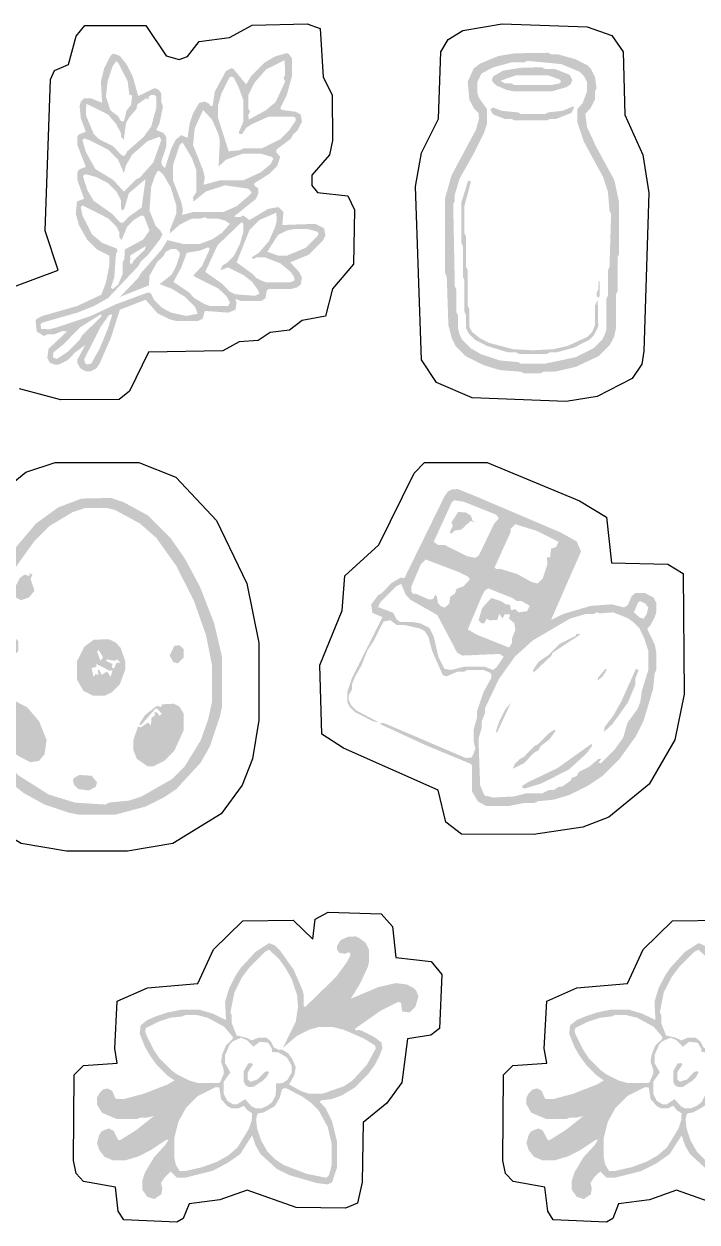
# Model space of a CAD drawing. Header units: millimetres. Extents: x 4 to 281, y 4 to 80.
# Drawn here: x 80.1 to 121.1, y 7 to 80.1 of the extents above; entities that cross this region are included whole.
import ezdxf

# ---------------------------------------------------------------- set-up
doc = ezdxf.new("R2010")
doc.units = ezdxf.units.MM
doc.layers.add('CUT', color=1, linetype='Continuous')
doc.layers.add('RASTER', color=7, linetype='Continuous')

msp = doc.modelspace()

# ---------------------------------------------------------------- hatches: boundary and pattern name
at = {"layer": 'RASTER'}
h = msp.add_hatch(color=7, dxfattribs=at)
h.paths.add_polyline_path([(85.518, 78.281), (85.926, 78.138), (86.335, 77.627), (86.713, 76.881), (87.05, 75.686), (88.041, 76.166), (88.276, 76.095), (88.449, 75.86), (88.449, 75.349), (88.552, 75.042), (88.347, 74.021), (88.143, 73.612), (88.582, 73.439), (88.756, 73.204), (88.756, 72.591), (88.449, 71.671), (88.521, 71.436), (88.684, 71.293), (89.062, 72.489), (89.338, 73.03), (89.675, 73.306), (90.053, 73.132), (90.186, 74.021), (90.39, 74.634), (90.768, 75.277), (91.106, 75.349), (91.381, 75.216), (91.443, 75.073), (91.586, 75.073), (91.719, 75.962), (92.403, 77.218), (92.74, 77.392), (92.873, 77.321), (93.629, 76.401), (93.935, 76.912), (94.753, 77.729), (95.396, 78.107), (96.111, 78.311), (96.244, 78.24), (96.418, 78.005), (96.418, 76.881), (96.111, 75.758), (95.703, 74.94), (95.805, 74.838), (96.622, 74.736), (96.959, 74.562), (97.031, 74.123), (96.755, 73.582), (96.489, 73.336), (96.346, 73.071), (95.468, 72.417), (95.468, 72.254), (95.703, 71.978), (95.529, 71.436), (95.018, 70.926), (94.14, 70.374), (94.099, 70.272), (94.375, 70.037), (94.375, 69.73), (94.201, 69.393), (92.873, 68.331), (93.251, 68.3), (93.455, 68.402), (93.833, 68.126), (94.988, 68.811), (95.6, 68.913), (95.907, 68.607), (95.835, 67.82), (97.848, 67.892), (98.389, 67.616), (98.461, 67.176), (98.287, 66.839), (97.47, 66.022), (96.316, 65.542), (96.857, 64.96), (97.031, 64.623), (96.959, 64.183), (96.724, 64.01), (96.316, 63.907), (94.988, 63.907), (94.885, 63.805), (94.814, 63.366), (94.579, 63.192), (93.251, 63.192), (93.047, 63.294), (92.975, 63.264), (93.047, 63.09), (92.975, 62.651), (92.536, 62.477), (91.106, 62.579), (90.973, 62.099), (90.697, 61.966), (89.369, 61.966), (88.96, 62.069), (88.215, 62.447), (87.499, 63.264), (85.926, 62.651), (85.385, 60.945), (84.7, 59.382), (84.496, 59.075), (84.159, 58.902), (83.852, 58.902), (83.515, 59.075), (83.342, 59.413), (83.342, 59.617), (83.822, 60.506), (83.209, 60.056), (82.759, 59.586), (82.218, 59.31), (81.911, 59.31), (81.636, 59.443), (81.503, 59.719), (81.574, 60.26), (82.698, 61.323), (82.422, 61.353), (81.911, 61.149), (81.503, 61.149), (81.299, 61.047), (80.859, 61.323), (80.788, 61.966), (80.859, 62.099), (81.196, 62.273), (83.342, 62.886), (84.802, 63.57), (85.078, 64.316), (85.283, 65.338), (85.283, 65.951), (84.537, 66.329), (83.924, 66.941), (83.444, 67.789), (83.24, 68.504), (83.311, 69.25), (83.75, 69.424), (83.342, 70.548), (83.342, 71.058), (83.413, 71.191), (83.852, 71.365), (83.342, 72.693), (83.342, 73.204), (83.413, 73.336), (83.852, 73.51), (83.546, 74.327), (83.474, 75.073), (83.546, 75.349), (83.75, 75.553), (84.159, 75.553), (84.843, 75.277), (84.772, 76.575), (84.976, 77.392), (85.354, 78.138)])
h.paths.add_polyline_path([(95.978, 77.872), (94.855, 77.321), (94.14, 76.503), (93.762, 75.758), (93.762, 74.94), (93.864, 74.736), (93.762, 74.532), (93.792, 74.256), (94.814, 74.808), (95.427, 75.318), (96.009, 76.575), (95.907, 76.779), (96.009, 76.983)])
h.paths.add_polyline_path([(85.691, 77.801), (85.487, 77.494), (85.18, 76.575), (85.078, 75.655), (85.354, 74.808), (85.824, 74.46), (85.967, 74.195), (86.1, 74.123), (86.202, 74.225), (86.335, 74.808), (86.611, 75.145), (86.682, 75.727), (86.509, 75.758), (86.406, 76.575), (85.824, 77.729)])
h.paths.add_polyline_path([(92.74, 76.881), (92.607, 76.81), (92.127, 75.86), (91.923, 75.145), (91.923, 74.327), (92.566, 72.315), (93.251, 72.386), (93.455, 72.489), (94.579, 72.489), (95.733, 73.071), (96.244, 73.582), (96.653, 74.195), (96.653, 74.358), (96.52, 74.43), (94.988, 74.43), (93.935, 73.949), (93.629, 73.745), (93.384, 73.377), (93.22, 73.377), (93.179, 73.479), (93.455, 74.123), (93.455, 75.451), (93.179, 76.197), (92.873, 76.81)])
h.paths.add_polyline_path([(87.837, 75.758), (87.663, 75.625), (87.704, 75.482), (87.53, 75.553), (86.989, 75.175), (86.948, 74.91), (86.478, 74.358), (86.304, 74.021), (86.171, 73.03), (85.998, 73.204), (85.998, 73.408), (85.722, 73.949), (85.211, 74.562), (83.883, 75.216), (83.852, 74.532), (84.333, 73.377), (84.639, 73.071), (85.518, 72.621), (86.069, 72.049), (86.233, 72.049), (86.376, 72.315), (87.356, 73.173), (87.837, 73.817), (88.143, 74.94), (88.143, 75.655), (88.041, 75.758)])
h.paths.add_polyline_path([(91.003, 74.838), (90.493, 73.714), (90.39, 72.693), (91.003, 71.161), (91.106, 70.752), (91.034, 70.272), (92.025, 70.548), (93.455, 70.548), (94.507, 71.028), (95.12, 71.539), (95.294, 71.876), (95.192, 71.978), (94.477, 72.182), (93.455, 72.182), (92.403, 71.804), (91.953, 71.395), (92.025, 72.999), (91.923, 73.408), (91.545, 74.256)])
h.paths.add_polyline_path([(88.347, 73.204), (87.602, 72.928), (86.682, 72.111), (86.304, 71.467), (86.171, 70.987), (85.824, 71.804), (85.211, 72.417), (84.057, 72.999), (83.75, 73.102), (83.648, 72.999), (83.852, 72.284), (84.435, 71.232), (85.518, 70.578), (86.171, 69.863), (86.886, 70.578), (87.152, 70.721), (87.969, 71.641), (88.449, 72.999)])
h.paths.add_polyline_path([(89.747, 72.867), (89.573, 72.693), (89.165, 71.467), (89.165, 70.548), (89.675, 69.22), (89.778, 68.709), (89.706, 68.433), (90.39, 68.607), (92.229, 68.607), (93.077, 68.985), (93.894, 69.7), (93.966, 69.832), (93.762, 70.037), (92.331, 70.241), (91.177, 69.863), (90.421, 69.25), (90.39, 69.526), (90.595, 69.832), (90.595, 71.161), (90.319, 71.906)])
h.paths.add_polyline_path([(88.317, 71.13), (88.215, 71.089), (88.041, 70.752), (87.837, 70.139), (87.734, 68.709), (88.112, 67.759), (88.378, 67.514), (88.521, 67.248), (88.378, 66.941), (87.663, 66.022), (87.193, 65.573), (87.05, 65.307), (85.211, 63.366), (84.363, 62.886), (83.342, 62.477), (81.196, 61.864), (81.094, 61.762), (81.125, 61.486), (81.605, 61.456), (82.014, 61.558), (84.159, 62.273), (85.691, 62.988), (87.632, 63.703), (87.806, 63.672), (88.01, 63.264), (88.521, 62.753), (89.062, 62.477), (89.982, 62.273), (90.666, 62.406), (90.523, 62.814), (89.91, 63.427), (89.093, 63.938), (88.347, 64.214), (89.093, 64.796), (89.369, 65.338), (89.573, 65.951), (89.573, 66.155), (89.369, 66.359), (89.062, 66.359), (88.725, 66.186), (88.582, 65.92), (88.215, 65.573), (87.734, 64.725), (87.704, 64.142), (85.926, 63.427), (87.05, 64.592), (87.193, 64.857), (88.48, 66.329), (88.827, 66.901), (89.778, 66.666), (90.799, 66.666), (91.545, 66.941), (92.158, 67.35), (92.638, 67.892), (92.331, 68.096), (91.923, 68.198), (91.31, 68.198), (91.106, 68.3), (90.799, 68.198), (90.288, 68.198), (89.543, 67.82), (88.991, 67.309), (88.991, 67.554), (89.369, 68.504), (89.369, 69.015), (89.032, 70.108), (88.582, 70.885)])
h.paths.add_polyline_path([(83.822, 70.926), (83.679, 70.823), (83.75, 70.548), (83.955, 69.935), (84.333, 69.291), (85.415, 68.535), (85.967, 67.963), (86.131, 67.963), (86.478, 68.331), (87.254, 68.882), (87.499, 70.619), (86.478, 69.761), (86.202, 68.811), (86.1, 68.709), (85.998, 68.811), (85.998, 69.322), (85.722, 69.863), (85.211, 70.374), (84.465, 70.752)])
h.paths.add_polyline_path([(83.648, 69.015), (83.546, 68.913), (83.648, 68.402), (84.23, 67.248), (84.843, 66.737), (85.722, 66.39), (85.793, 66.257), (85.691, 66.053), (85.589, 64.623), (85.385, 64.01), (85.487, 63.907), (85.824, 64.183), (86.1, 64.827), (86.1, 65.542), (86.202, 65.746), (86.233, 66.329), (87.356, 66.941), (87.734, 67.483), (87.397, 68.372), (87.224, 68.402), (86.784, 68.126), (86.376, 67.718), (86.028, 66.901), (85.896, 67.074), (85.896, 67.381), (85.722, 67.718), (85.211, 68.229)])
h.paths.add_polyline_path([(95.468, 68.576), (94.446, 68.126), (93.833, 67.514), (93.047, 65.542), (93.997, 64.857), (94.242, 64.592), (94.579, 64.418), (94.885, 64.316), (96.316, 64.316), (96.591, 64.449), (96.551, 64.653), (96.346, 64.96), (95.733, 65.47), (94.783, 65.848), (94.272, 65.848), (94.068, 65.746), (93.966, 65.848), (94.405, 66.124), (95.018, 66.839), (95.396, 67.687), (95.498, 68.096)])
h.paths.add_polyline_path([(93.353, 67.994), (91.892, 66.594), (91.136, 64.96), (92.158, 64.245), (92.607, 63.775), (92.944, 63.601), (94.17, 63.499), (94.446, 63.632), (94.303, 63.938), (93.997, 64.347), (93.486, 64.755), (92.536, 65.235), (92.056, 65.062), (92.199, 65.368), (92.464, 65.511), (92.873, 65.92), (93.251, 66.666), (93.455, 67.381), (93.455, 67.892)])
h.paths.add_polyline_path([(96.622, 67.585), (96.111, 67.483), (95.57, 67.207), (94.916, 66.186), (95.6, 65.951), (96.111, 65.951), (97.266, 66.431), (97.981, 67.146), (98.052, 67.279), (97.981, 67.411), (97.337, 67.585)])
h.paths.add_polyline_path([(87.499, 66.533), (86.58, 65.981), (86.539, 65.47), (86.682, 65.47), (86.784, 65.675), (87.459, 66.329)])
h.paths.add_polyline_path([(91.31, 66.461), (90.799, 66.257), (90.012, 66.124), (89.675, 65.235), (89.195, 64.347), (90.115, 63.734), (90.462, 63.366), (91.106, 62.988), (91.412, 62.886), (92.536, 62.886), (92.638, 63.09), (92.464, 63.427), (91.953, 63.938), (90.39, 64.725), (90.932, 65.307), (91.412, 66.359)])
h.paths.add_polyline_path([(84.772, 62.375), (83.515, 61.588), (82.453, 60.506), (81.881, 60.056), (81.84, 59.75), (82.085, 59.647), (82.759, 60.097), (83.474, 60.812), (83.617, 61.078), (84.802, 62.242)])
h.paths.add_polyline_path([(85.385, 62.375), (85.252, 62.304), (84.741, 61.588), (83.75, 59.617), (83.822, 59.382), (83.955, 59.31), (84.19, 59.382), (84.67, 60.23), (85.18, 61.456), (85.456, 62.304)])
h = msp.add_hatch(color=7, dxfattribs=at)
h.paths.add_polyline_path([(110.02, 78.295), (112.054, 78.325), (112.25, 78.227), (112.643, 78.227), (113.724, 77.932), (114.441, 77.568), (114.638, 77.372), (114.903, 76.851), (115.001, 76.163), (114.903, 75.967), (114.903, 75.475), (114.638, 74.955), (114.314, 74.591), (114.412, 73.805), (114.972, 72.597), (116.082, 70.563), (116.377, 69.187), (116.377, 66.043), (116.279, 65.847), (116.279, 63.783), (116.18, 63.587), (116.18, 61.524), (116.082, 61.032), (115.817, 60.512), (115.129, 59.824), (113.724, 59.165), (112.447, 58.871), (111.759, 58.871), (111.563, 58.772), (110.58, 58.772), (110.384, 58.871), (109.106, 58.969), (108.124, 59.264), (107.013, 59.824), (106.424, 60.413), (106.159, 60.934), (105.962, 61.72), (105.864, 64.668), (105.766, 64.864), (105.766, 69.482), (106.159, 70.858), (107.632, 73.609), (107.829, 74.296), (107.799, 74.66), (107.505, 74.955), (107.239, 75.475), (107.141, 76.556), (107.505, 77.372), (107.898, 77.667), (109.008, 78.128)])
h.paths.add_polyline_path([(110.777, 77.834), (110.58, 77.735), (109.794, 77.735), (108.713, 77.441), (107.996, 77.077), (107.731, 76.556), (107.731, 75.868), (107.829, 75.574), (108.32, 74.886), (108.32, 74.002), (108.124, 73.412), (107.505, 72.164), (106.65, 70.661), (106.355, 69.679), (106.355, 69.286), (106.257, 69.089), (106.355, 64.078), (106.453, 63.882), (106.453, 62.506), (106.552, 62.31), (106.552, 61.524), (106.65, 61.13), (106.817, 60.806), (107.308, 60.315), (107.927, 59.951), (109.106, 59.558), (110.187, 59.46), (110.384, 59.362), (111.857, 59.362), (113.724, 59.755), (114.834, 60.315), (115.326, 60.806), (115.493, 61.13), (115.591, 61.425), (115.591, 63.292), (115.689, 63.489), (115.689, 65.061), (115.787, 65.257), (115.886, 68.499), (115.787, 68.696), (115.689, 69.875), (115.394, 70.759), (114.215, 72.921), (113.822, 74.1), (113.822, 74.886), (114.147, 75.249), (114.412, 75.967), (114.412, 76.556), (114.245, 76.88), (113.95, 77.175), (112.84, 77.637)])
h.paths.add_polyline_path([(110.413, 77.411), (111.661, 77.441), (111.857, 77.342), (112.447, 77.342), (113.361, 76.979), (113.528, 76.655), (113.4, 76.389), (113.164, 76.232), (112.25, 75.967), (109.991, 75.967), (109.499, 76.065), (108.88, 76.33), (108.684, 76.527), (108.615, 76.655), (108.684, 76.88), (109.303, 77.244)])
h.paths.add_polyline_path([(110.089, 76.949), (109.136, 76.625), (109.401, 76.458), (109.794, 76.458), (109.991, 76.36), (112.25, 76.36), (112.742, 76.458), (112.84, 76.556), (112.771, 76.684), (112.054, 76.949)])
h.paths.add_polyline_path([(113.557, 75.053), (113.626, 74.984), (113.459, 74.66), (112.545, 74.296), (112.152, 74.296), (111.956, 74.198), (109.991, 74.198), (109.794, 74.296), (109.401, 74.296), (108.684, 74.562), (108.517, 74.886), (108.713, 74.984), (109.205, 74.788), (110.187, 74.689), (110.384, 74.591), (111.857, 74.591), (112.054, 74.689), (112.938, 74.788)])
h.paths.add_polyline_path([(107.171, 70.533), (107.338, 70.465), (106.945, 68.991), (106.945, 67.32), (107.043, 67.124), (107.043, 65.257), (107.141, 65.061), (107.141, 62.899), (107.239, 62.703), (107.239, 61.622), (107.406, 61.298), (107.898, 60.905), (108.418, 60.639), (109.892, 60.246), (111.101, 60.177), (112.349, 60.246), (113.233, 60.443), (114.441, 61.003), (114.736, 61.298), (114.903, 61.72), (114.903, 62.899), (115.07, 63.263), (115.1, 61.622), (114.834, 61.101), (114.54, 60.806), (113.626, 60.344), (112.545, 60.05), (112.152, 60.05), (111.956, 59.951), (110.285, 59.951), (110.089, 60.05), (109.598, 60.05), (108.32, 60.443), (107.603, 60.806), (107.21, 61.199), (107.043, 61.524), (107.043, 62.31), (106.945, 62.506), (106.945, 64.471), (106.846, 64.668), (106.846, 66.534), (106.748, 66.731), (106.748, 69.187)])
h.paths.add_polyline_path([(115.129, 64.442), (115.198, 64.373), (115.198, 63.489), (115.1, 63.39), (115.001, 63.489), (115.001, 63.685), (115.1, 63.882)])
h = msp.add_hatch(color=7, dxfattribs=at)
h.paths.add_polyline_path([(83.59, 51.133), (85.399, 51.17), (86.137, 50.924), (87.651, 50.1), (89.004, 48.746), (89.866, 47.516), (90.813, 45.756), (91.674, 43.541), (92.167, 41.449), (92.167, 38.496), (92.044, 37.881), (91.428, 36.035), (90.85, 35.014), (89.373, 33.414), (88.635, 32.922), (87.491, 32.344), (85.645, 31.852), (83.43, 31.852), (82.815, 31.975), (81.338, 32.467), (80.071, 33.168), (78.964, 34.03), (78.225, 34.891), (77.155, 37.02), (76.786, 38.496), (76.786, 41.203), (76.909, 41.449), (77.032, 42.68), (77.401, 43.91), (78.471, 46.408), (79.456, 48.008), (80.809, 49.607), (82.163, 50.592)])
h.paths.add_polyline_path([(83.799, 50.555), (83.061, 50.309), (81.671, 49.484), (80.686, 48.5), (79.456, 46.777), (78.508, 44.895), (77.77, 42.803), (77.524, 41.572), (77.524, 40.834), (77.401, 40.588), (77.401, 39.234), (77.524, 38.988), (77.647, 37.758), (77.893, 37.02), (78.594, 35.629), (79.702, 34.276), (81.584, 33.082), (83.184, 32.59), (85.03, 32.467), (85.276, 32.59), (86.506, 32.713), (87.245, 32.959), (89.127, 34.03), (89.866, 34.768), (90.85, 36.367), (91.305, 37.635), (91.551, 38.742), (91.551, 40.957), (91.182, 42.803), (90.444, 44.895), (89.373, 47.023), (88.143, 48.746), (87.159, 49.607), (85.645, 50.432), (85.153, 50.555)])
h.paths.add_polyline_path([(80.391, 46.58), (80.6, 46.494), (80.477, 46.248), (80.723, 45.51), (80.391, 45.104), (79.899, 44.932), (79.579, 45.104), (79.493, 45.633), (79.825, 46.285), (80.108, 46.494), (80.44, 46.408)])
h.paths.add_polyline_path([(79.037, 42.766), (79.37, 42.803), (79.739, 42.434), (79.739, 41.818), (79.247, 41.326), (78.841, 41.535), (78.631, 41.941), (78.631, 42.188)])
h.paths.add_polyline_path([(84.328, 42.52), (85.276, 42.557), (85.682, 42.348), (85.977, 42.028), (86.26, 41.203), (86.26, 40.711), (85.928, 39.813), (85.436, 39.321), (85.03, 39.111), (84.292, 39.111), (83.713, 39.394), (83.307, 40.096), (83.307, 41.203), (83.762, 42.101)])
h.paths.add_polyline_path([(89.25, 42.151), (89.583, 42.188), (89.829, 41.941), (89.829, 41.449), (89.46, 41.08), (89.177, 41.166), (88.967, 41.572)])
h.paths.add_polyline_path([(84.624, 41.905), (84.538, 41.818), (84.747, 41.24), (84.907, 41.449)])
h.paths.add_polyline_path([(85.153, 41.326), (85.067, 41.24), (85.485, 41.043), (85.436, 40.871), (85.559, 40.748), (85.731, 41.117), (85.977, 41.117), (85.768, 41.326), (85.608, 41.24)])
h.paths.add_polyline_path([(84.501, 41.043), (84.501, 40.871), (84.205, 40.797), (84.328, 40.256), (84.451, 40.428), (84.624, 40.379), (84.575, 40.674), (84.661, 40.711), (84.821, 40.379), (85.153, 40.588), (85.362, 40.256), (85.485, 40.674), (85.313, 40.625)])
h.paths.add_polyline_path([(79.037, 38.828), (79.37, 38.865), (80.268, 38.41), (81.006, 37.549), (81.461, 36.404), (81.338, 35.543), (81.006, 35.137), (80.477, 35.051), (79.825, 35.383), (79.456, 35.629), (78.964, 36.244), (78.508, 37.143), (78.385, 37.881), (78.594, 38.533)])
h.paths.add_polyline_path([(88.512, 38.582), (89.213, 38.619), (89.546, 38.459), (89.829, 38.004), (89.829, 37.02), (89.25, 35.752), (88.635, 35.137), (87.983, 34.805), (87.614, 34.805), (86.962, 35.26), (86.752, 35.789), (86.752, 36.404), (87.035, 37.229), (87.208, 37.18), (87.651, 37.475), (87.823, 37.303), (87.86, 37.758), (88.069, 37.918), (88.02, 38.09), (88.192, 38.09), (88.352, 37.881), (88.475, 38.004), (88.192, 38.336), (88.069, 38.287), (87.208, 37.303), (87.122, 37.389), (87.454, 37.918), (88.069, 38.41), (88.229, 38.496), (88.438, 38.41)])
h.paths.add_polyline_path([(83.467, 34.276), (84.205, 34.226), (84.538, 33.82), (84.451, 33.537), (84.045, 33.328), (83.393, 33.414), (83.147, 33.66), (83.061, 33.943), (83.147, 34.103)])
h = msp.add_hatch(color=7, dxfattribs=at)
h.paths.add_polyline_path([(106.169, 51.687), (106.531, 51.716), (107.507, 51.325), (112.781, 49.079), (113.787, 48.522), (114.051, 47.907), (112.225, 43.736), (112.977, 44.098), (114.637, 44.586), (115.907, 44.684), (116.688, 44.488), (116.913, 44.655), (117.147, 45.201), (117.372, 45.367), (117.958, 45.367), (118.475, 45.104), (118.641, 44.781), (118.641, 44.195), (118.544, 43.902), (118.28, 43.385), (118.085, 43.19), (118.544, 42.242), (118.641, 41.754), (118.641, 40.679), (118.544, 40.484), (118.446, 39.507), (117.86, 37.554), (117.401, 36.646), (116.424, 35.279), (115.35, 34.204), (114.471, 33.618), (113.367, 33.061), (112.391, 32.768), (111.414, 32.671), (111.219, 32.573), (110.633, 32.573), (109.656, 32.378), (108.289, 32.378), (107.771, 32.641), (107.41, 33.257), (107.41, 34.819), (107.341, 34.946), (104.577, 36.089), (101.774, 37.388), (101.94, 37.456), (102.233, 37.359), (107.019, 35.308), (107.38, 35.337), (107.507, 35.601), (107.605, 35.894), (107.507, 36.284), (107.507, 37.066), (107.703, 37.749), (107.703, 38.14), (108.093, 39.312), (108.582, 40.191), (108.582, 40.386), (108.513, 40.513), (108.093, 40.679), (107.117, 40.679), (106.921, 40.582), (106.531, 40.582), (105.847, 40.289), (105.622, 40.357), (104.968, 41.851), (104.743, 42.701), (104.509, 43.053), (104.187, 43.219), (103.308, 43.414), (102.819, 43.414), (102.429, 43.707), (102.009, 43.639), (101.384, 42.408), (101.032, 41.881), (100.671, 40.972), (100.28, 40.289), (100.085, 39.8), (100.085, 39.507), (99.889, 39.117), (99.889, 38.824), (100.055, 38.502), (100.348, 38.209), (101.716, 37.486), (101.354, 37.554), (100.251, 38.111), (99.958, 38.404), (99.792, 38.726), (99.792, 39.312), (100.085, 40.191), (101.94, 43.902), (101.325, 44.166), (101.257, 44.684), (101.677, 45.241), (101.872, 45.338), (102.497, 45.983), (103.044, 46.315), (103.278, 46.276), (105.72, 51.257), (105.915, 51.55)])
h.paths.add_polyline_path([(106.335, 51.032), (106.169, 50.905), (105.066, 48.493), (105.359, 48.297), (105.749, 48.297), (107.117, 47.614), (107.605, 47.516), (107.83, 47.682), (108.748, 49.596), (109.041, 49.929), (108.875, 50.153), (106.921, 50.934)])
h.paths.add_polyline_path([(106.56, 50.319), (107.048, 50.28), (107.341, 50.085), (107.439, 49.792), (107.576, 49.694), (107.312, 49.762), (106.755, 49.245), (106.335, 49.176), (106.14, 48.981), (106.042, 49.079), (106.238, 49.469), (106.14, 49.665)])
h.paths.add_polyline_path([(110.047, 49.567), (109.754, 49.274), (109.754, 49.079), (108.777, 46.93), (108.875, 46.832), (109.168, 46.832), (110.144, 46.539), (111.023, 46.051), (111.414, 45.953), (111.707, 46.246), (112, 47.125), (111.971, 47.545), (112.166, 47.545), (112.225, 48.073), (112.518, 48.171), (112.684, 48.493), (111.316, 49.176)])
h.paths.add_polyline_path([(104.577, 47.418), (104.284, 47.125), (103.698, 45.758), (103.698, 45.465), (103.825, 45.299), (103.962, 45.338), (104.773, 44.977), (105.036, 45.006), (105.163, 45.27), (105.261, 45.172), (105.329, 44.752), (105.525, 44.557), (105.749, 44.488), (106.013, 44.713), (106.072, 45.143), (106.365, 45.338), (106.462, 45.631), (106.892, 45.787), (107.283, 46.217), (107.146, 46.373), (106.628, 46.637)])
h.paths.add_polyline_path([(103.083, 45.924), (102.79, 45.787), (101.813, 44.811), (101.677, 44.518), (102.595, 44.166), (102.79, 43.776), (103.015, 43.609), (103.796, 43.609), (104.284, 43.512), (104.802, 43.248), (105.066, 42.73), (105.359, 41.461), (105.72, 40.748), (106.14, 40.679), (106.921, 40.875), (108.191, 40.875), (108.679, 40.679), (108.904, 40.846), (109.334, 41.49), (109.07, 41.656), (106.824, 41.558), (106.501, 41.725), (105.29, 44.029), (103.669, 44.948), (103.376, 45.241)])
h.paths.add_polyline_path([(108.386, 45.66), (108.162, 45.494), (107.996, 45.172), (107.146, 43.15), (107.703, 42.828), (109.656, 42.047), (109.851, 42.34), (109.851, 42.633), (110.047, 43.121), (109.978, 43.541), (109.656, 43.805), (109.724, 44.069), (109.392, 44.069), (109.265, 43.805), (109.07, 44.098), (108.943, 43.736), (108.484, 43.707), (108.289, 43.805), (108.162, 43.541), (107.996, 43.512), (107.8, 43.707), (108.025, 44.459), (108.582, 45.074), (109.168, 44.879), (109.461, 44.684), (109.724, 44.655), (109.783, 44.322), (110.047, 44.391), (110.242, 44.195), (110.76, 44.264), (110.926, 44.586), (110.437, 44.879), (110.144, 44.879), (109.851, 45.074)])
h.paths.add_polyline_path([(117.665, 44.879), (117.538, 44.811), (117.274, 44.195), (117.636, 43.873), (117.86, 43.805), (118.055, 44.098), (118.153, 44.488), (117.987, 44.713)])
h.paths.add_polyline_path([(115.028, 44.195), (114.832, 44.098), (114.344, 44.098), (113.367, 43.805), (111.092, 42.467), (110.017, 41.49), (109.041, 40.123), (108.191, 38.335), (108.191, 38.042), (107.996, 37.554), (107.996, 37.163), (107.8, 36.48), (107.898, 33.647), (108.162, 33.032), (108.709, 32.895), (109.949, 32.964), (110.73, 33.159), (111.707, 33.159), (112.098, 33.354), (112.391, 33.354), (112.684, 33.55), (112.879, 33.55), (113.397, 33.911), (113.494, 34.106), (113.787, 34.204), (113.924, 34.458), (114.569, 34.79), (115.096, 35.239), (115.291, 35.279), (115.125, 35.015), (115.252, 34.985), (116.131, 35.865), (116.62, 36.548), (116.883, 37.456), (117.499, 38.306), (117.665, 38.726), (117.762, 39.41), (118.153, 40.679), (118.153, 41.851), (117.889, 42.662), (117.596, 43.248), (117.303, 43.541), (116.913, 43.834), (116.004, 44.195), (115.194, 44.127)])
h.paths.add_polyline_path([(113.787, 42.897), (114.022, 42.857), (112.322, 41.725), (112.225, 41.529), (111.15, 40.513), (111.121, 40.679), (111.482, 41.197), (112.068, 41.588), (112.752, 42.271), (113.729, 42.76)])
h.paths.add_polyline_path([(115.545, 40.748), (115.614, 40.679), (115.35, 40.26), (115.057, 40.025), (115.096, 40.22)])
h.paths.add_polyline_path([(117.401, 40.748), (117.567, 40.679), (117.372, 40.191), (117.372, 39.8), (116.913, 38.697), (115.975, 37.388), (115.448, 36.9), (115.487, 37.193), (116.034, 37.916), (116.522, 38.795)])
h.paths.add_polyline_path([(109.783, 38.697), (108.904, 36.802), (108.875, 36.968), (109.07, 37.554), (109.431, 38.267)])
h.paths.add_polyline_path([(112.42, 37.037), (112.488, 36.968), (112.42, 36.841), (112.127, 36.451), (111.58, 36.021), (111.443, 35.767), (111.189, 35.63), (110.564, 34.985), (109.881, 34.653), (110.017, 34.946), (110.31, 35.239), (110.564, 35.376), (111.189, 36.021), (111.443, 36.158), (112.068, 36.802)])
h.paths.add_polyline_path([(114.666, 36.158), (114.735, 36.089), (114.666, 35.962), (114.373, 35.572), (113.299, 34.595), (111.609, 33.745), (110.633, 33.452), (110.467, 33.481), (110.467, 33.618), (110.896, 33.872), (112.615, 34.692)])
h = msp.add_hatch(color=7, dxfattribs=at)
h.paths.add_polyline_path([(99.851, 24.401), (100.315, 24.426), (100.583, 24.288), (100.908, 24.044), (101.128, 23.612), (101.128, 22.88), (101.047, 22.555), (100.583, 21.555), (100.014, 20.627), (101.697, 21.335), (102.755, 21.579), (103.405, 21.498), (103.837, 21.278), (103.999, 21.115), (104.138, 20.766), (103.95, 20.139), (103.674, 19.847), (103.568, 19.79), (103.137, 19.847), (103.08, 20.359), (102.917, 20.44), (101.836, 19.895), (100.258, 18.789), (100.339, 18.675), (100.477, 18.732), (100.721, 18.651), (101.478, 18.269), (101.884, 17.943), (101.941, 17.593), (101.779, 17.187), (101.478, 16.593), (101.071, 16.024), (100.258, 15.21), (99.501, 14.747), (98.851, 14.503), (98.2, 14.421), (98.119, 14.34), (98.468, 13.958), (98.851, 13.201), (99.176, 11.9), (99.176, 10.354), (98.875, 9.435), (98.607, 9.297), (97.956, 9.378), (96.248, 9.866), (95.491, 10.249), (94.515, 11.143), (94.214, 11.656), (93.995, 12.282), (93.263, 11.143), (92.449, 10.574), (91.53, 10.11), (89.903, 9.704), (89.415, 9.704), (89.033, 10.086), (88.659, 9.728), (88.439, 9.378), (88.521, 9.053), (88.464, 8.703), (88.033, 8.402), (87.602, 8.541), (87.301, 8.972), (87.301, 9.541), (87.463, 10.029), (88.008, 10.948), (88.708, 11.713), (88.903, 12.038), (88.74, 12.006), (87.813, 11.387), (87.057, 11.005), (86.243, 10.761), (85.511, 10.761), (84.999, 10.981), (84.673, 11.387), (84.535, 11.819), (84.673, 12.331), (84.804, 12.526), (85.023, 12.632), (85.267, 12.713), (85.536, 12.575), (85.812, 12.038), (85.918, 11.981), (86.918, 12.607), (88.008, 13.47), (87.545, 13.364), (87.138, 13.364), (86.975, 13.283), (85.755, 13.283), (84.836, 13.665), (84.535, 14.177), (84.535, 14.584), (84.673, 14.852), (84.917, 15.096), (85.186, 15.153), (85.454, 15.015), (85.649, 14.56), (85.755, 14.503), (86.162, 14.503), (87.382, 14.828), (88.846, 15.397), (89.253, 15.641), (88.822, 15.942), (88.171, 16.593), (87.764, 17.162), (87.463, 17.675), (87.138, 18.488), (87.195, 19.001), (87.602, 19.326), (88.114, 19.546), (88.846, 19.79), (89.659, 19.952), (90.798, 19.952), (91.612, 19.708), (92.401, 19.326), (92.344, 20.44), (92.588, 21.254), (92.97, 22.01), (93.295, 22.498), (94.19, 23.474), (95.028, 24.019), (95.377, 23.881), (95.703, 23.556), (96.516, 22.417), (97.061, 21.172), (97.142, 20.847), (97.142, 20.196), (97.224, 20.115), (99.119, 21.961), (99.77, 22.856), (99.989, 23.287), (99.965, 23.425), (99.827, 23.45), (99.664, 23.368), (99.314, 23.425), (99.176, 23.612), (99.176, 23.856), (99.396, 24.206)])
h.paths.add_polyline_path([(95.028, 23.612), (94.759, 23.474), (93.865, 22.579), (93.377, 21.929), (92.913, 21.01), (92.669, 19.79), (92.75, 19.627), (92.75, 19.139), (93.051, 18.382), (93.645, 18.244), (93.97, 18.081), (94.377, 18.244), (94.865, 18.244), (95.133, 18.025), (95.329, 17.65), (95.597, 17.512), (95.841, 17.512), (96.191, 17.293), (96.435, 16.967), (96.654, 16.455), (96.573, 15.967), (96.248, 15.397), (96.98, 14.991), (97.468, 14.828), (98.281, 14.828), (99.607, 15.292), (100.095, 15.617), (100.99, 16.593), (101.535, 17.593), (101.478, 17.781), (100.827, 18.187), (99.583, 18.732), (98.932, 18.895), (98.037, 18.895), (97.468, 18.732), (96.711, 18.35), (95.865, 17.618), (96.654, 19.22), (96.793, 20.139), (96.736, 20.847), (96.41, 21.823), (96.028, 22.498), (95.621, 23.067)])
h.paths.add_polyline_path([(89.903, 19.627), (89.741, 19.546), (89.009, 19.464), (88.277, 19.22), (87.52, 18.838), (87.463, 18.651), (87.545, 18.407), (88.008, 17.488), (88.334, 17), (89.066, 16.268), (89.391, 16.024), (90.147, 15.641), (90.717, 15.479), (91.937, 15.479), (92.043, 15.536), (92.262, 16.048), (92.262, 16.292), (92.1, 16.78), (92.181, 17.268), (92.401, 17.781), (92.775, 18.138), (92.832, 18.244), (92.775, 18.35), (92.287, 18.919), (91.286, 19.464), (90.635, 19.627)])
h.paths.add_polyline_path([(93.32, 18.244), (92.807, 18.025), (92.645, 17.862), (92.344, 17.187), (92.344, 16.699), (92.669, 16.129), (92.262, 15.56), (92.262, 14.828), (92.482, 14.397), (92.832, 14.177), (93.076, 14.177), (93.564, 14.503), (93.946, 14.072), (94.214, 13.933), (94.54, 13.933), (94.889, 14.072), (95.215, 14.316), (95.434, 14.747), (95.459, 15.454), (95.841, 15.479), (96.142, 15.666), (96.41, 16.129), (96.41, 16.536), (96.11, 17.049), (95.597, 17.349), (95.215, 17.374), (95.19, 17.593), (94.971, 17.943), (94.458, 18), (94.076, 17.699), (93.669, 18.106)])
h.paths.add_polyline_path([(93.751, 16.674), (93.97, 16.699), (94.052, 16.617), (93.726, 16.129), (93.726, 15.723), (93.889, 15.56), (94.32, 15.698), (94.759, 16.154), (94.946, 16.211), (95.028, 16.129), (94.889, 15.861), (94.645, 15.617), (94.052, 15.235), (93.808, 15.235), (93.588, 15.34), (93.482, 15.56), (93.482, 16.211)])
h.paths.add_polyline_path([(91.774, 15.235), (90.692, 14.69), (89.96, 13.958), (89.497, 13.12), (89.253, 12.144), (89.253, 10.924), (89.334, 10.517), (89.578, 10.11), (89.903, 10.11), (90.961, 10.354), (91.856, 10.68), (92.531, 11.062), (93.1, 11.55), (93.808, 12.713), (93.97, 13.201), (93.995, 13.632), (93.702, 13.828), (93.482, 14.096), (93.157, 13.933), (92.75, 13.933), (92.482, 14.072), (92.1, 14.503), (91.994, 15.21)])
h.paths.add_polyline_path([(95.922, 15.153), (95.817, 15.096), (95.678, 14.584), (95.377, 14.072), (94.702, 13.689), (94.353, 13.632), (94.296, 13.527), (94.239, 13.258), (94.296, 12.713), (94.54, 11.981), (94.922, 11.306), (95.41, 10.818), (95.898, 10.493), (97.305, 9.948), (98.525, 9.704), (98.688, 9.866), (98.851, 10.517), (98.851, 11.737), (98.607, 12.795), (98.062, 13.795), (97.574, 14.283), (97.004, 14.69), (96.085, 15.153)])
h = msp.add_hatch(color=7, dxfattribs=at)
h.paths.add_polyline_path([(126.04, 24.401), (126.504, 24.426), (126.772, 24.288), (127.097, 24.044), (127.317, 23.612), (127.317, 22.88), (127.236, 22.555), (126.772, 21.555), (126.203, 20.627), (127.886, 21.335), (128.944, 21.579), (129.594, 21.498), (130.025, 21.278), (130.188, 21.115), (130.326, 20.766), (130.139, 20.139), (129.863, 19.847), (129.757, 19.79), (129.326, 19.847), (129.269, 20.359), (129.106, 20.44), (128.025, 19.895), (126.447, 18.789), (126.528, 18.675), (126.666, 18.732), (126.91, 18.651), (127.667, 18.269), (128.073, 17.943), (128.13, 17.593), (127.968, 17.187), (127.667, 16.593), (127.26, 16.024), (126.447, 15.21), (125.69, 14.747), (125.039, 14.503), (124.389, 14.421), (124.307, 14.34), (124.657, 13.958), (125.039, 13.201), (125.365, 11.9), (125.365, 10.354), (125.064, 9.435), (124.795, 9.297), (124.145, 9.378), (122.437, 9.866), (121.68, 10.249), (120.704, 11.143), (120.403, 11.656), (120.184, 12.282), (119.452, 11.143), (118.638, 10.574), (117.719, 10.11), (116.092, 9.704), (115.604, 9.704), (115.222, 10.086), (114.848, 9.728), (114.628, 9.378), (114.71, 9.053), (114.653, 8.703), (114.222, 8.402), (113.79, 8.541), (113.49, 8.972), (113.49, 9.541), (113.652, 10.029), (114.197, 10.948), (114.897, 11.713), (115.092, 12.038), (114.929, 12.006), (114.002, 11.387), (113.246, 11.005), (112.432, 10.761), (111.7, 10.761), (111.188, 10.981), (110.862, 11.387), (110.724, 11.819), (110.862, 12.331), (110.992, 12.526), (111.212, 12.632), (111.456, 12.713), (111.725, 12.575), (112.001, 12.038), (112.107, 11.981), (113.107, 12.607), (114.197, 13.47), (113.734, 13.364), (113.327, 13.364), (113.164, 13.283), (111.944, 13.283), (111.025, 13.665), (110.724, 14.177), (110.724, 14.584), (110.862, 14.852), (111.106, 15.096), (111.375, 15.153), (111.643, 15.015), (111.838, 14.56), (111.944, 14.503), (112.351, 14.503), (113.571, 14.828), (115.035, 15.397), (115.442, 15.641), (115.011, 15.942), (114.36, 16.593), (113.953, 17.162), (113.652, 17.675), (113.327, 18.488), (113.384, 19.001), (113.79, 19.326), (114.303, 19.546), (115.035, 19.79), (115.848, 19.952), (116.987, 19.952), (117.8, 19.708), (118.589, 19.326), (118.532, 20.44), (118.776, 21.254), (119.159, 22.01), (119.484, 22.498), (120.379, 23.474), (121.217, 24.019), (121.566, 23.881), (121.892, 23.556), (122.705, 22.417), (123.25, 21.172), (123.331, 20.847), (123.331, 20.196), (123.413, 20.115), (125.308, 21.961), (125.959, 22.856), (126.178, 23.287), (126.154, 23.425), (126.016, 23.45), (125.853, 23.368), (125.503, 23.425), (125.365, 23.612), (125.365, 23.856), (125.584, 24.206)])
h.paths.add_polyline_path([(121.217, 23.612), (120.948, 23.474), (120.053, 22.579), (119.565, 21.929), (119.102, 21.01), (118.858, 19.79), (118.939, 19.627), (118.939, 19.139), (119.24, 18.382), (119.834, 18.244), (120.159, 18.081), (120.566, 18.244), (121.054, 18.244), (121.322, 18.025), (121.518, 17.65), (121.786, 17.512), (122.03, 17.512), (122.38, 17.293), (122.624, 16.967), (122.843, 16.455), (122.762, 15.967), (122.437, 15.397), (123.169, 14.991), (123.657, 14.828), (124.47, 14.828), (125.796, 15.292), (126.284, 15.617), (127.179, 16.593), (127.724, 17.593), (127.667, 17.781), (127.016, 18.187), (125.772, 18.732), (125.121, 18.895), (124.226, 18.895), (123.657, 18.732), (122.9, 18.35), (122.054, 17.618), (122.843, 19.22), (122.982, 20.139), (122.925, 20.847), (122.599, 21.823), (122.217, 22.498), (121.81, 23.067)])
h.paths.add_polyline_path([(116.092, 19.627), (115.93, 19.546), (115.198, 19.464), (114.466, 19.22), (113.709, 18.838), (113.652, 18.651), (113.734, 18.407), (114.197, 17.488), (114.523, 17), (115.255, 16.268), (115.58, 16.024), (116.336, 15.641), (116.906, 15.479), (118.126, 15.479), (118.232, 15.536), (118.451, 16.048), (118.451, 16.292), (118.288, 16.78), (118.37, 17.268), (118.589, 17.781), (118.964, 18.138), (119.02, 18.244), (118.964, 18.35), (118.476, 18.919), (117.475, 19.464), (116.824, 19.627)])
h.paths.add_polyline_path([(119.509, 18.244), (118.996, 18.025), (118.833, 17.862), (118.532, 17.187), (118.532, 16.699), (118.858, 16.129), (118.451, 15.56), (118.451, 14.828), (118.671, 14.397), (119.02, 14.177), (119.264, 14.177), (119.753, 14.503), (120.135, 14.072), (120.403, 13.933), (120.729, 13.933), (121.078, 14.072), (121.404, 14.316), (121.623, 14.747), (121.648, 15.454), (122.03, 15.479), (122.331, 15.666), (122.599, 16.129), (122.599, 16.536), (122.298, 17.049), (121.786, 17.349), (121.404, 17.374), (121.379, 17.593), (121.16, 17.943), (120.647, 18), (120.265, 17.699), (119.858, 18.106)])
h.paths.add_polyline_path([(119.94, 16.674), (120.159, 16.699), (120.241, 16.617), (119.915, 16.129), (119.915, 15.723), (120.078, 15.56), (120.509, 15.698), (120.948, 16.154), (121.135, 16.211), (121.217, 16.129), (121.078, 15.861), (120.834, 15.617), (120.241, 15.235), (119.997, 15.235), (119.777, 15.34), (119.671, 15.56), (119.671, 16.211)])
h.paths.add_polyline_path([(117.963, 15.235), (116.881, 14.69), (116.149, 13.958), (115.686, 13.12), (115.442, 12.144), (115.442, 10.924), (115.523, 10.517), (115.767, 10.11), (116.092, 10.11), (117.15, 10.354), (118.044, 10.68), (118.72, 11.062), (119.289, 11.55), (119.997, 12.713), (120.159, 13.201), (120.184, 13.632), (119.891, 13.828), (119.671, 14.096), (119.346, 13.933), (118.939, 13.933), (118.671, 14.072), (118.288, 14.503), (118.183, 15.21)])
h.paths.add_polyline_path([(122.111, 15.153), (122.006, 15.096), (121.867, 14.584), (121.566, 14.072), (120.891, 13.689), (120.541, 13.632), (120.485, 13.527), (120.428, 13.258), (120.485, 12.713), (120.729, 11.981), (121.111, 11.306), (121.599, 10.818), (122.087, 10.493), (123.494, 9.948), (124.714, 9.704), (124.877, 9.866), (125.039, 10.517), (125.039, 11.737), (124.795, 12.795), (124.25, 13.795), (123.762, 14.283), (123.193, 14.69), (122.274, 15.153)])

# ---------------------------------------------------------------- linework, layer by layer
at = {"layer": 'CUT'}
for points in [[(79.443, 64.052), (82.158, 65.063), (81.365, 67.463), (81.693, 76.689), (81.952, 77.252), (82.797, 77.615), (83.268, 79.346), (83.787, 79.981), (87.512, 79.992), (88.75, 78.135), (89.549, 77.924), (90.061, 78.091), (90.755, 79.023), (92.605, 79.252), (94.001, 80.011), (97.36, 80.084), (98.143, 79.799), (98.321, 76.847), (98.884, 75.771), (98.905, 72.985), (98.71, 72.098), (97.628, 70.864), (97.628, 70.238), (97.971, 69.81), (99.83, 69.603), (100.233, 68.738), (100.181, 65.439), (98.903, 63.934), (98.47, 62.256), (97.037, 61.99), (96.277, 61.416), (95.089, 61.272), (94.361, 60.77), (93.209, 60.687), (92.214, 60.144), (87.678, 60.073), (86.517, 57.691), (85.894, 57.181), (82.323, 57.15), (79.811, 57.831)], [(122.859, 7.899), (119.875, 8.956), (118.223, 8.365), (116.344, 8.122), (115.983, 7.225), (115.598, 7.003), (112.353, 7.129), (112.023, 7.673), (111.852, 9.131), (109.908, 9.479), (109.451, 9.954), (109.285, 10.747), (109.326, 15.983), (109.89, 16.547), (111.961, 16.703), (111.806, 17.585), (111.958, 20.466), (113.796, 21.291), (116.879, 21.563), (117.833, 23.628), (119.623, 25.368), (122.695, 25.418)]]:
    msp.add_lwpolyline(points, dxfattribs=at)
for points in [[(109.244, 80.084), (114.418, 79.916), (115.923, 79.373), (116.631, 78.39), (116.73, 74.544), (117.817, 72.106), (118.185, 69.786), (117.89, 60.135), (117.766, 59.331), (117.179, 58.45), (115.044, 57.363), (113.143, 57.062), (107.415, 57.27), (105.231, 58.221), (104.333, 59.594), (103.957, 70.179), (104.317, 72.218), (105.364, 74.302), (105.502, 78.394), (105.94, 79.132), (106.847, 79.684)], [(81.993, 53.338), (87.086, 53.338), (89.342, 52.443), (91.814, 49.797), (93.676, 45.948), (94.396, 42.324), (94.396, 37.624), (94.023, 35.26), (93.383, 33.643), (92.114, 31.896), (89.164, 30.096), (86.395, 29.622), (82.68, 29.622), (79.912, 30.096), (77.09, 31.769), (76.031, 32.98), (75.029, 34.983), (74.556, 37.746), (74.556, 42.079), (75.51, 46.576), (76.679, 49.013), (78.186, 51.117), (80.189, 52.745)], [(104.509, 53.328), (108.336, 53.338), (113.957, 50.999), (115.606, 50.001), (115.913, 47.211), (119.336, 47.135), (120.282, 46.559), (120.342, 39.201), (119.768, 36.411), (118.201, 33.713), (115.752, 31.701), (114.164, 31.092), (111.16, 30.648), (106.757, 30.658), (105.803, 31.4), (105.338, 33.354), (99.56, 35.899), (98.25, 36.756), (98.12, 40.968), (99.49, 44.296), (99.649, 46.419), (101.711, 48.303), (103.878, 52.675)], [(98.622, 25.898), (101.858, 25.798), (102.545, 25.038), (102.765, 23.136), (104.917, 22.905), (105.562, 22.096), (105.427, 18.808), (104.884, 18.398), (103.464, 18.188), (103.123, 15.516), (102.205, 14.245), (100.76, 13.07), (100.696, 9.444), (100.417, 8.156), (99.69, 7.858), (96.671, 7.899), (93.686, 8.956), (92.034, 8.365), (90.155, 8.122), (89.794, 7.225), (89.409, 7.003), (86.164, 7.129), (85.834, 7.673), (85.663, 9.131), (83.719, 9.479), (83.262, 9.954), (83.096, 10.747), (83.137, 15.983), (83.701, 16.547), (85.772, 16.703), (85.617, 17.585), (85.769, 20.466), (87.607, 21.291), (90.69, 21.563), (91.644, 23.628), (93.434, 25.368), (96.506, 25.418), (97.691, 24.255), (97.844, 25.472)]]:
    msp.add_lwpolyline(points, close=True, dxfattribs=at)

doc.saveas('drawing.dxf')
